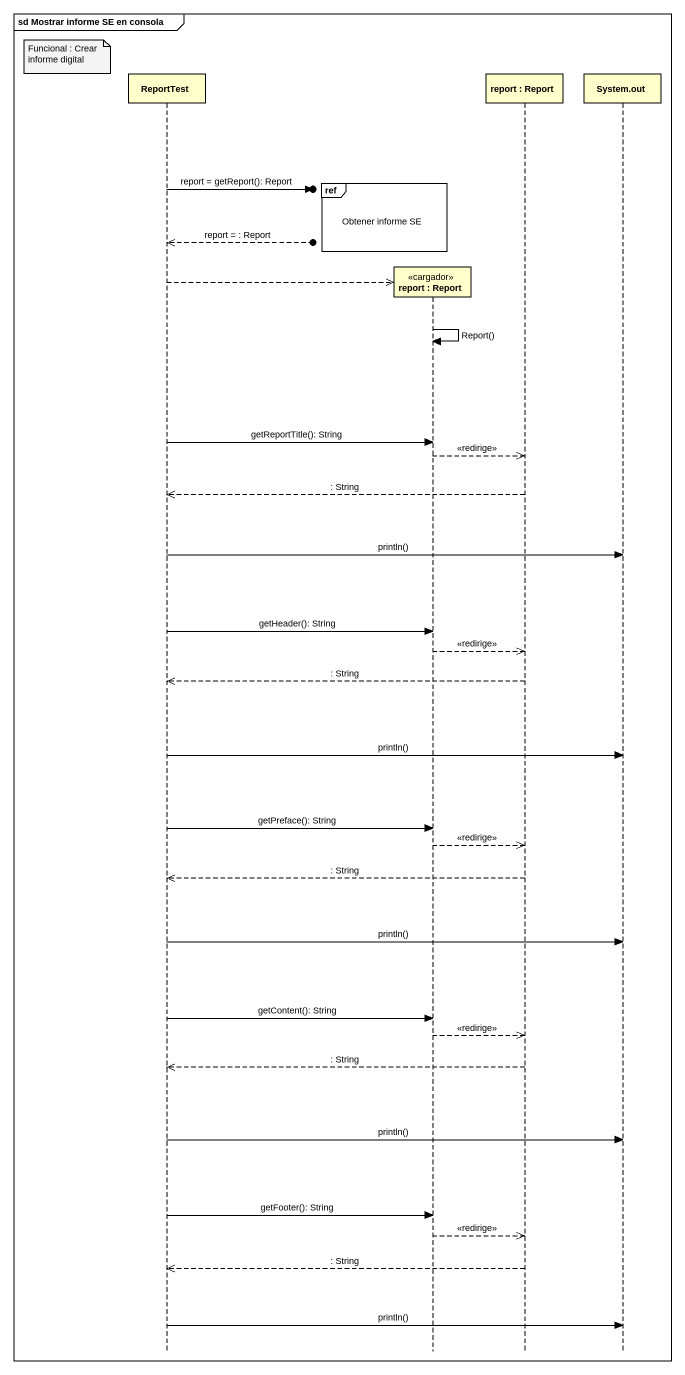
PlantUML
@startuml
mainframe sd Mostrar informe SE en consola
hide footbox
participant ReportTest
participant "report : Report" as report <<cargador>>
participant "report : Report" as report_2
participant "System.out" as System_out

note left of ReportTest : Funcional : Crear informe digital
ref over report : Obtener informe SE
ReportTest ->o] : report = getReport(): Report
ReportTest <<--o] : report = : Report
ReportTest -->> report **
report -> report : Report()
ReportTest -> report : getReportTitle(): String
report -->> report_2 : <<redirige>>
report_2 -->> ReportTest : : String
ReportTest -> System_out : println()
ReportTest -> report : getHeader(): String
report -->> report_2 : <<redirige>>
report_2 -->> ReportTest : : String
ReportTest -> System_out : println()
ReportTest -> report : getPreface(): String
report -->> report_2 : <<redirige>>
report_2 -->> ReportTest : : String
ReportTest -> System_out : println()
ReportTest -> report : getContent(): String
report -->> report_2 : <<redirige>>
report_2 -->> ReportTest : : String
ReportTest -> System_out : println()
ReportTest -> report : getFooter(): String
report -->> report_2 : <<redirige>>
report_2 -->> ReportTest : : String
ReportTest -> System_out : println()
@enduml
